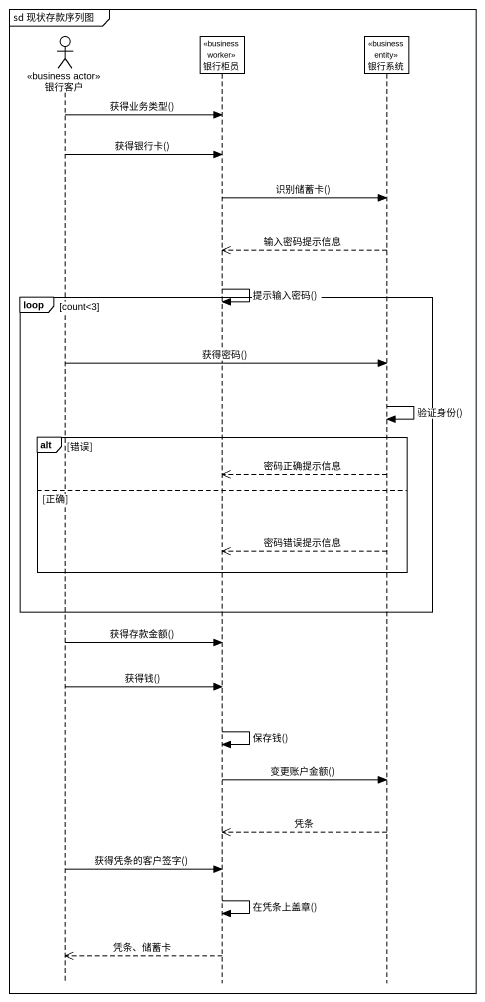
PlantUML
@startuml
mainframe sd 现状存款序列图
hide footbox
actor 银行客户 <<business actor>>
participant 银行柜员 <<business worker>>
participant 银行系统 <<business entity>>

银行客户 -> 银行柜员 : 获得业务类型()
银行客户 -> 银行柜员 : 获得银行卡()
银行柜员 -> 银行系统 : 识别储蓄卡()
银行系统 -->> 银行柜员 : 输入密码提示信息
银行柜员 -> 银行柜员 : 提示输入密码()
loop count<3
  银行客户 -> 银行系统 : 获得密码()
  银行系统 -> 银行系统 : 验证身份()
  alt 错误
    银行系统 -->> 银行柜员 : 密码正确提示信息
  else 正确
    银行系统 -->> 银行柜员 : 密码错误提示信息
  end
end
银行客户 -> 银行柜员 : 获得存款金额()
银行客户 -> 银行柜员 : 获得钱()
银行柜员 -> 银行柜员 : 保存钱()
银行柜员 -> 银行系统 : 变更账户金额()
银行系统 -->> 银行柜员 : 凭条
银行客户 -> 银行柜员 : 获得凭条的客户签字()
银行柜员 -> 银行柜员 : 在凭条上盖章()
银行柜员 -->> 银行客户 : 凭条、储蓄卡
@enduml
